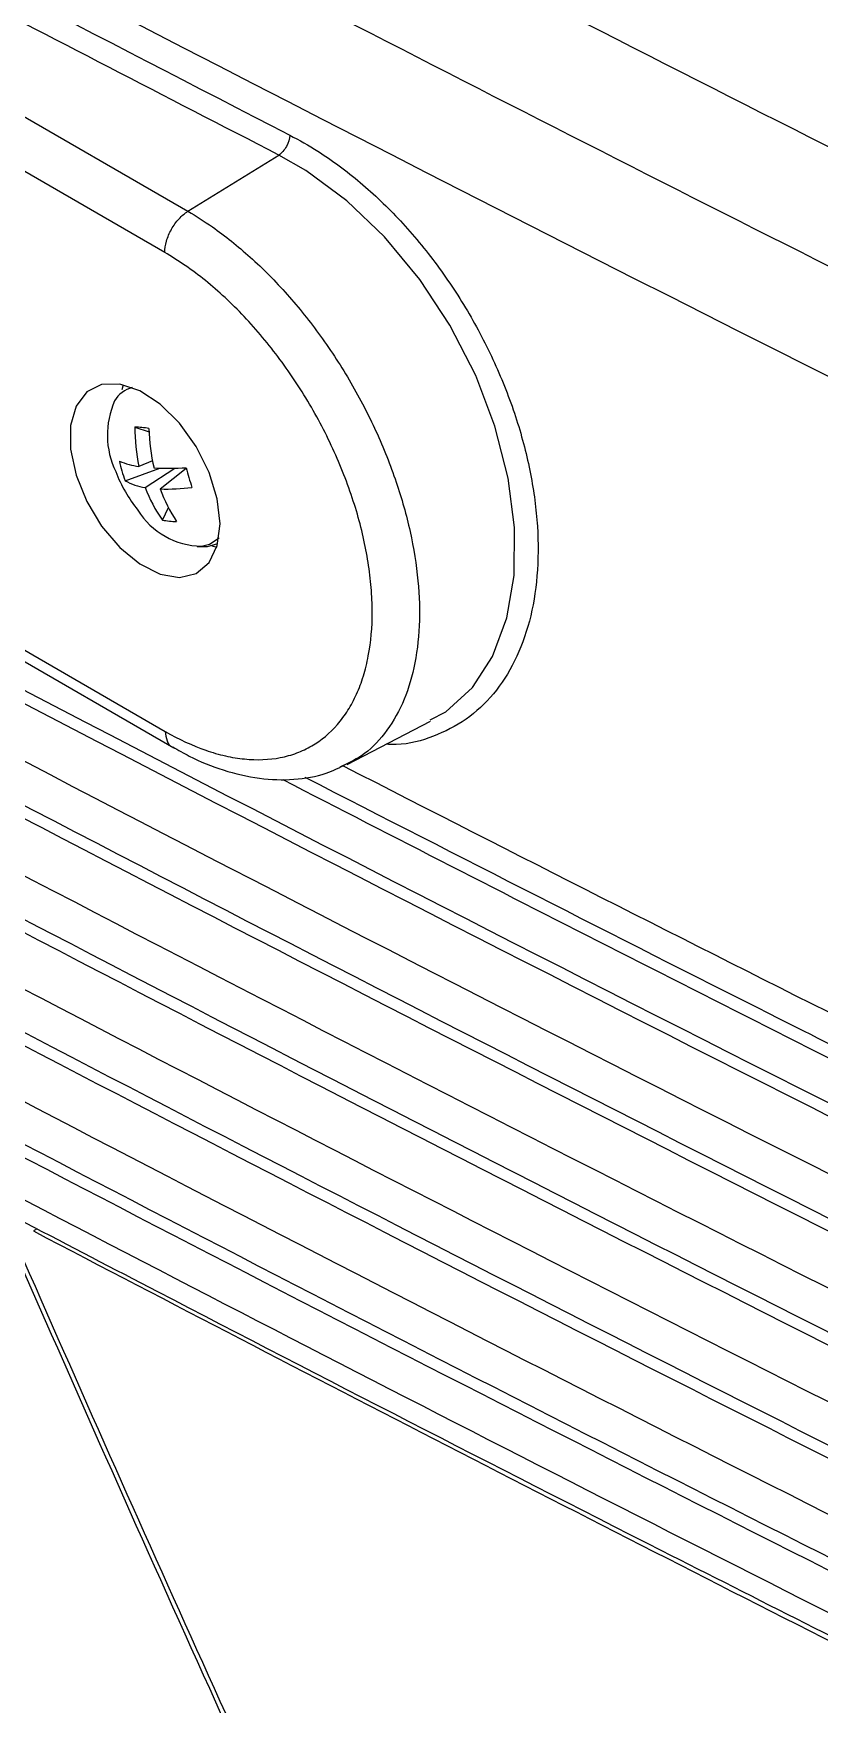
# Model space of a CAD drawing. Extents: x 14.8 to 109.8, y 1.6 to 86.6.
# Drawn here: x 75.449 to 76.836, y 3.427 to 6.375 of the extents above; entities that cross this region are included whole.
import ezdxf

# ---------------------------------------------------------------- set-up
doc = ezdxf.new("R2010")
doc.units = 0
doc.header["$MEASUREMENT"] = 0
doc.layers.add('OBJECT', color=7, linetype='CONTINUOUS')

msp = doc.modelspace()

# ---------------------------------------------------------------- linework, layer by layer
at = {"layer": 'OBJECT'}
for p, q in [((73.1059, 7.5709), (75.7213, 6.0611)), ((73.0287, 6.6545), (75.6965, 5.1144)), ((75.6803, 5.9885), (75.4068, 6.1464)), ((75.7213, 6.0611), (75.8818, 6.1602)), ((75.607, 5.7551), (75.6047, 5.7464)), ((75.6276, 5.6805), (75.6527, 5.6721)), ((75.6106, 5.5858), (75.6717, 5.6079)), ((75.6588, 5.6208), (75.6349, 5.611)), ((75.6459, 5.5739), (75.6979, 5.6078)), ((75.7184, 5.6075), (75.6725, 5.5712)), ((75.6762, 5.5165), (75.6868, 5.5384)), ((75.7636, 5.471), (75.7723, 5.4687)), ((75.4068, 5.302), (75.6813, 5.1435)), ((76.0025, 5.0852), (76.1495, 5.1619)), ((75.4553, 4.2661), (75.4486, 4.2623))]:
    msp.add_line(p, q, dxfattribs=at)
at = {"layer": 'OBJECT', "flags": 128}
for points in [[(76.1486, 5.1637), (76.1762, 5.1781), (76.2231, 5.2213), (76.2586, 5.276), (76.2839, 5.3437), (76.2968, 5.4188), (76.2977, 5.5034), (76.2865, 5.5904), (76.263, 5.6823), (76.229, 5.7713), (76.1835, 5.8601), (76.1304, 5.9409), (76.068, 6.0163), (76.0015, 6.0798), (75.929, 6.1332), (75.8818, 6.1602), (75.8818, 6.1602), (75.8818, 6.1602)], [(75.7781, 5.5098), (75.7731, 5.554), (75.7587, 5.6005), (75.736, 5.646), (75.7065, 5.6871), (75.6724, 5.7207), (75.6364, 5.7443), (75.6011, 5.7563), (75.569, 5.7556), (75.5426, 5.7424), (75.5239, 5.7176), (75.5141, 5.6831), (75.5141, 5.6414), (75.5239, 5.5956), (75.5426, 5.5491), (75.569, 5.5054), (75.6011, 5.4678), (75.6364, 5.4389), (75.6724, 5.4209), (75.7065, 5.4152), (75.736, 5.4222), (75.7587, 5.4414), (75.7731, 5.4714), (75.7781, 5.5098)], [(75.7451, 5.4702), (75.7593, 5.4739), (75.7761, 5.4849)], [(75.7378, 5.4697), (75.7555, 5.4695), (75.7741, 5.4749)]]:
    msp.add_lwpolyline(points, dxfattribs=at)
at = {"layer": 'OBJECT'}
for centre, radius, start, end in [((128.5871, 108.7255), 115.2234, 241.215956, 243.402767), ((129.9408, 111.0454), 117.3404, 242.544171, 243.517004), ((129.827, 111.0182), 117.4669, 242.492381, 243.485286), ((129.6694, 110.8482), 117.4321, 242.44395, 243.391411), ((129.2231, 108.3227), 116.2943, 241.881969, 243.368565), ((75.638, 5.6982), 0.0543, 106.1884, 148.2629), ((129.217, 108.3366), 116.3246, 241.881497, 243.367692), ((75.728, 5.6663), 0.1489, 156.0807, 205.6573), ((75.5805, 5.0857), 0.5968, 83.079, 85.4787), ((75.9352, 5.6776), 0.3076, 179.4442, 192.5006), ((76.0099, 5.6888), 0.3577, 181.7291, 193.0127), ((75.8381, 5.6976), 0.2624, 201.4013, 218.5933), ((75.6508, 5.7361), 0.1261, 246.4318, 262.7589), ((75.8199, 5.6668), 0.2244, 191.8977, 201.1361), ((75.6864, 6.1063), 0.4986, 267.1335, 273.6424), ((76.6247, 5.8587), 0.9405, 195.4161, 197.6178), ((75.6606, 5.6754), 0.1026, 240.8278, 261.7364), ((75.8771, 5.6595), 0.2466, 200.316, 215.4492), ((75.683, 5.918), 0.3469, 268.2562, 277.5071), ((129.2766, 108.3506), 116.4548, 241.957975, 243.365505), ((75.9264, 5.6625), 0.2699, 199.766, 213.3852), ((75.7477, 5.6054), 0.1352, 211.9284, 268.8933), ((75.7002, 5.6305), 0.1165, 258.1211, 270.4363), ((129.3569, 108.3015), 116.6276, 242.062861, 243.360379), ((129.3923, 108.241), 116.6587, 242.101102, 243.358212), ((129.3848, 108.2522), 116.6858, 242.100553, 243.357362), ((129.9075, 110.2781), 118.2056, 242.864933, 243.360576), ((129.838, 109.6576), 117.6923, 242.716489, 243.364767), ((129.4069, 108.1912), 116.7306, 242.131161, 243.354008), ((129.4231, 108.1179), 116.7612, 242.155762, 243.350323), ((129.431, 108.1075), 116.7349, 242.156329, 243.351169), ((129.437, 108.0398), 116.7861, 242.175697, 243.346267), ((129.4703, 107.9729), 116.8088, 242.212751, 243.342588), ((129.4645, 107.9875), 116.8398, 242.212181, 243.341722), ((129.5422, 108.0588), 117.0051, 242.312747, 243.337635), ((129.5117, 107.5577), 116.588, 242.373184, 243.180995)]:
    msp.add_arc(centre, radius, start, end, dxfattribs=at)
for points, knots in [([(73.1059, 7.6792), (73.2328, 7.6088), (73.8209, 7.2826), (74.753, 6.7881), (75.5652, 6.3689), (75.901, 6.1955)], [0, 0, 0, 0, 0.13889, 0.643931, 1, 1, 1, 1]), ([(75.8818, 6.1602), (75.4818, 6.3669), (74.6817, 6.7803), (73.7581, 7.2724), (73.2379, 7.5599), (73.1059, 7.6328)], [0, 0, 0, 0, 0.427369, 0.854739, 1, 1, 1, 1]), ([(75.901, 6.1955), (75.9007, 6.1893), (75.8985, 6.1821), (75.8915, 6.1692), (75.8867, 6.1636), (75.8818, 6.1602)], [0, 0, 0, 0, 0.5, 0.5, 1, 1, 1, 1]), ([(75.901, 6.1955), (75.9175, 6.1865), (75.9598, 6.1633), (76.0261, 6.1135), (76.0973, 6.0459), (76.1621, 5.9673), (76.2192, 5.8809), (76.2665, 5.7886), (76.3031, 5.6933), (76.3277, 5.5978), (76.34, 5.5046), (76.3392, 5.4168), (76.3258, 5.3364), (76.2996, 5.2661), (76.262, 5.2076), (76.2135, 5.1625), (76.1553, 5.1332), (76.1069, 5.1195), (76.0769, 5.1207), (76.0709, 5.1209)], [0, 0, 0, 0, 0.040474, 0.103279, 0.166083, 0.228928, 0.291773, 0.354672, 0.417571, 0.480502, 0.543432, 0.606372, 0.669313, 0.73227, 0.795227, 0.858219, 0.921212, 0.984236, 1, 1, 1, 1]), ([(75.6803, 5.9885), (75.6803, 5.9947), (75.6814, 6.0016), (75.6854, 6.0156), (75.6885, 6.0227), (75.696, 6.0361), (75.7005, 6.0423), (75.7105, 6.0532), (75.7158, 6.0577), (75.7213, 6.0611)], [0, 0, 0, 0, 0.25, 0.25, 0.5, 0.5, 0.75, 0.75, 1, 1, 1, 1]), ([(75.7213, 6.0611), (75.7213, 6.0611), (75.7357, 6.0527), (75.7728, 6.0291), (75.8323, 5.9815), (75.8968, 5.9164), (75.9569, 5.8414), (76.0097, 5.7599), (76.0549, 5.6728), (76.0901, 5.5843), (76.1152, 5.4951), (76.1289, 5.4094), (76.1312, 5.3281), (76.1219, 5.255), (76.1012, 5.1905), (76.0697, 5.1384), (76.0323, 5.1003), (76.0023, 5.0866), (75.9892, 5.0807)], [0, 0, 0, 0, 0.000002, 0.043764, 0.112426, 0.183082, 0.251738, 0.322385, 0.390984, 0.461569, 0.530086, 0.600584, 0.669028, 0.739452, 0.807865, 0.87826, 0.946698, 1, 1, 1, 1]), ([(75.6813, 5.1435), (75.7055, 5.1295), (75.7292, 5.1186), (75.7643, 5.1064), (75.7758, 5.103), (75.7988, 5.0978), (75.8102, 5.096), (75.8434, 5.0927), (75.8644, 5.0935), (75.8942, 5.0993), (75.9039, 5.102), (75.9225, 5.109), (75.9314, 5.1132), (75.9566, 5.1278), (75.9718, 5.1404), (75.9918, 5.1634), (75.998, 5.1719), (76.0092, 5.1898), (76.0194, 5.2088), (76.0274, 5.2301), (76.0343, 5.2526), (76.0372, 5.2644), (76.0442, 5.3013), (76.0465, 5.3274), (76.0464, 5.3687), (76.0458, 5.3828), (76.0434, 5.4119), (76.0416, 5.4267), (76.0346, 5.4714), (76.0276, 5.5017), (76.0139, 5.5479), (76.0087, 5.5636), (75.9973, 5.5946), (75.9912, 5.6099), (75.9713, 5.6557), (75.9562, 5.6858), (75.922, 5.7449), (75.9035, 5.773), (75.8738, 5.8131), (75.8636, 5.8261), (75.8424, 5.8514), (75.8315, 5.8637), (75.7983, 5.8988), (75.7755, 5.9199), (75.7286, 5.9578), (75.7045, 5.9745), (75.6803, 5.9885)], [0, 0, 0, 0, 0.0625, 0.0625, 0.09375, 0.09375, 0.125, 0.125, 0.1875, 0.1875, 0.21875, 0.21875, 0.25, 0.25, 0.3125, 0.3125, 0.34375, 0.34375, 0.375, 0.40625, 0.40625, 0.4375, 0.4375, 0.5, 0.5, 0.53125, 0.53125, 0.5625, 0.5625, 0.625, 0.625, 0.65625, 0.65625, 0.6875, 0.6875, 0.75, 0.75, 0.8125, 0.8125, 0.84375, 0.84375, 0.875, 0.875, 0.9375, 0.9375, 1, 1, 1, 1]), ([(75.6813, 5.1435), (75.682, 5.1377), (75.6834, 5.1262), (75.6891, 5.1172), (75.6939, 5.1162), (75.6943, 5.1161)], [0, 0, 0, 0, 0.480706, 0.96141, 1, 1, 1, 1]), ([(75.6944, 5.1163), (75.7041, 5.1107), (75.7331, 5.0939), (75.785, 5.0735), (75.8471, 5.0587), (75.9081, 5.0572), (75.9606, 5.0657), (75.9895, 5.0802), (76.0013, 5.0861)], [0, 0, 0, 0, 0.09372, 0.280964, 0.48053, 0.675946, 0.86718, 1, 1, 1, 1]), ([(75.9276, 5.0627), (76.2005, 4.9231), (76.5364, 4.7513), (76.875, 4.5813), (76.9384, 4.5495)], [0, 0, 0, 0, 0.812632, 1, 1, 1, 1]), ([(75.2022, 4.3982), (75.3571, 4.3172), (75.8062, 4.0824), (76.4267, 3.7637), (76.8949, 3.5277), (77.0641, 3.4424)], [0, 0, 0, 0, 0.251609, 0.729627, 1, 1, 1, 1]), ([(73.9833, 3.6282), (74.1811, 3.5202), (74.665, 3.2559), (75.4001, 2.8626), (75.941, 2.5787), (76.1893, 2.4484)], [0, 0, 0, 0, 0.272116, 0.665902, 1, 1, 1, 1]), ([(74.0535, 3.6545), (74.1194, 3.618), (74.4386, 3.4411), (75.1363, 3.0682), (75.7721, 2.7324), (76.1475, 2.5341)], [0, 0, 0, 0, 0.096237, 0.466352, 1, 1, 1, 1])]:
    msp.add_open_spline(points, degree=3, knots=knots, dxfattribs=at)
for points in [[(77.0671, 4.1537), (76.2453, 4.5659), (75.4339, 4.9849), (74.6329, 5.4106)], [(74.6542, 5.4229), (75.4552, 4.9972), (76.2666, 4.5782), (77.0883, 4.166)], [(75.3956, 4.2734), (75.6205, 3.7579), (75.8513, 3.2467), (76.0879, 2.7395)], [(75.4313, 4.2105), (75.6458, 3.7207), (75.8658, 3.2346), (76.0911, 2.7522)]]:
    msp.add_open_spline(points, degree=3, dxfattribs=at)

doc.saveas('drawing.dxf')
